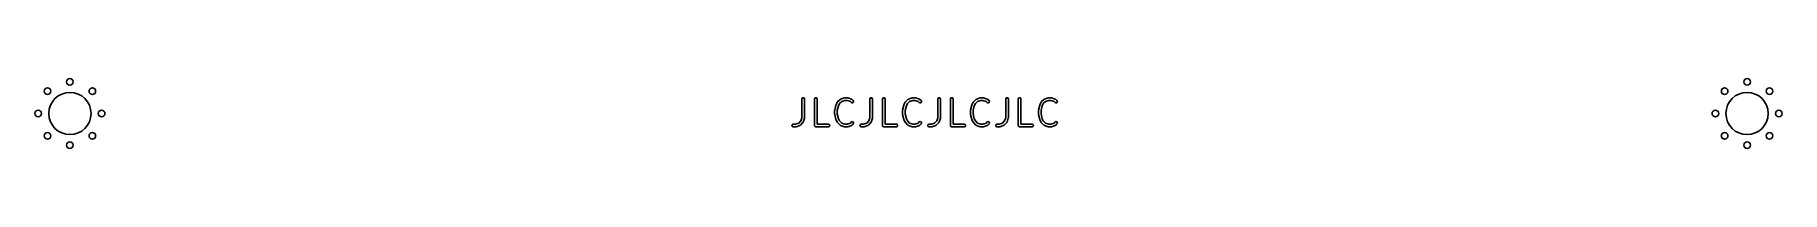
# Model space of a CAD drawing. Extents: x 79 to 212, y -55 to -49.
import ezdxf

# ---------------------------------------------------------------- set-up
doc = ezdxf.new("R2010")
doc.units = 0
doc.layers.add('BLACK', color=7, linetype='CONTINUOUS')

msp = doc.modelspace()

# ---------------------------------------------------------------- linework, layer by layer
at = {"layer": 'BLACK', "linetype": 'CONTINUOUS'}
for p, q in [((137.347, -50.9748), (137.366, -50.916)), ((137.347, -52.3871), (137.347, -50.9748)), ((137.366, -50.916), (137.416, -50.8797)), ((137.416, -50.8797), (137.478, -50.8797)), ((137.478, -50.8797), (137.528, -50.916)), ((137.528, -50.916), (137.547, -50.9748)), ((137.547, -50.9748), (137.547, -52.4033)), ((138.299, -50.9748), (138.318, -50.916)), ((138.299, -52.9748), (138.299, -50.9748)), ((138.318, -50.916), (138.368, -50.8797)), ((138.368, -50.8797), (138.43, -50.8797)), ((138.43, -50.8797), (138.48, -50.916)), ((138.48, -50.916), (138.499, -50.9748)), ((138.499, -50.9748), (138.499, -52.8748)), ((139.826, -51.8076), (139.921, -51.4267)), ((139.921, -51.4267), (139.927, -51.4173)), ((139.927, -51.4173), (139.929, -51.4062)), ((139.929, -51.4062), (140.024, -51.2158)), ((140.113, -51.4859), (140.023, -51.8442)), ((140.024, -51.2158), (140.036, -51.2042)), ((140.036, -51.2042), (140.043, -51.1898)), ((140.043, -51.1898), (140.233, -50.9993)), ((140.196, -51.3197), (140.113, -51.4859)), ((140.358, -51.1574), (140.196, -51.3197)), ((140.233, -50.9993), (140.254, -50.9888)), ((140.254, -50.9888), (140.272, -50.9751)), ((140.272, -50.9751), (140.558, -50.8799)), ((140.606, -51.0748), (140.358, -51.1574)), ((140.558, -50.8799), (140.574, -50.8798)), ((140.574, -50.8798), (140.59, -50.8748)), ((140.59, -50.8748), (140.78, -50.8748)), ((140.764, -51.0748), (140.606, -51.0748)), ((141.012, -51.1574), (140.764, -51.0748)), ((140.78, -50.8748), (140.796, -50.8798)), ((140.796, -50.8798), (140.812, -50.8799)), ((140.812, -50.8799), (141.098, -50.9751)), ((141.09, -51.2359), (141.012, -51.1574)), ((141.146, -51.264), (141.09, -51.2359)), ((141.098, -50.9751), (141.116, -50.9888)), ((141.116, -50.9888), (141.137, -50.9993)), ((141.137, -50.9993), (141.232, -51.0945)), ((141.207, -51.2543), (141.146, -51.264)), ((141.25, -51.2106), (141.207, -51.2543)), ((141.232, -51.0945), (141.26, -51.1496)), ((141.26, -51.1496), (141.25, -51.2106)), ((142.49, -50.9748), (142.509, -50.916)), ((142.49, -52.3871), (142.49, -50.9748)), ((142.509, -50.916), (142.559, -50.8797)), ((142.559, -50.8797), (142.621, -50.8797)), ((142.621, -50.8797), (142.671, -50.916)), ((142.671, -50.916), (142.69, -50.9748)), ((142.69, -50.9748), (142.69, -52.4033)), ((143.442, -50.9748), (143.461, -50.916)), ((143.442, -52.9748), (143.442, -50.9748)), ((143.461, -50.916), (143.511, -50.8797)), ((143.511, -50.8797), (143.573, -50.8797)), ((143.573, -50.8797), (143.623, -50.916)), ((143.623, -50.916), (143.642, -50.9748)), ((143.642, -50.9748), (143.642, -52.8748)), ((144.969, -51.8076), (145.064, -51.4267)), ((145.064, -51.4267), (145.07, -51.4173)), ((145.07, -51.4173), (145.072, -51.4062)), ((145.072, -51.4062), (145.167, -51.2158)), ((145.256, -51.4859), (145.166, -51.8442)), ((145.167, -51.2158), (145.178, -51.2042)), ((145.178, -51.2042), (145.186, -51.1898)), ((145.186, -51.1898), (145.376, -50.9993)), ((145.339, -51.3197), (145.256, -51.4859)), ((145.501, -51.1574), (145.339, -51.3197)), ((145.376, -50.9993), (145.397, -50.9888)), ((145.397, -50.9888), (145.415, -50.9751)), ((145.415, -50.9751), (145.701, -50.8799)), ((145.749, -51.0748), (145.501, -51.1574)), ((145.701, -50.8799), (145.717, -50.8798)), ((145.717, -50.8798), (145.733, -50.8748)), ((145.733, -50.8748), (145.923, -50.8748)), ((145.907, -51.0748), (145.749, -51.0748)), ((146.155, -51.1574), (145.907, -51.0748)), ((145.923, -50.8748), (145.939, -50.8798)), ((145.939, -50.8798), (145.955, -50.8799)), ((145.955, -50.8799), (146.24, -50.9751)), ((146.233, -51.2359), (146.155, -51.1574)), ((146.288, -51.264), (146.233, -51.2359)), ((146.24, -50.9751), (146.259, -50.9888)), ((146.259, -50.9888), (146.28, -50.9993)), ((146.28, -50.9993), (146.375, -51.0945)), ((146.349, -51.2543), (146.288, -51.264)), ((146.393, -51.2106), (146.349, -51.2543)), ((146.375, -51.0945), (146.403, -51.1496)), ((146.403, -51.1496), (146.393, -51.2106)), ((147.633, -50.9748), (147.652, -50.916)), ((147.633, -52.3871), (147.633, -50.9748)), ((147.652, -50.916), (147.702, -50.8797)), ((147.702, -50.8797), (147.764, -50.8797)), ((147.764, -50.8797), (147.814, -50.916)), ((147.814, -50.916), (147.833, -50.9748)), ((147.833, -50.9748), (147.833, -52.4033)), ((148.585, -50.9748), (148.604, -50.916)), ((148.585, -52.9748), (148.585, -50.9748)), ((148.604, -50.916), (148.654, -50.8797)), ((148.654, -50.8797), (148.716, -50.8797)), ((148.716, -50.8797), (148.766, -50.916)), ((148.766, -50.916), (148.785, -50.9748)), ((148.785, -50.9748), (148.785, -52.8748)), ((150.112, -51.8076), (150.207, -51.4267)), ((150.207, -51.4267), (150.213, -51.4173)), ((150.213, -51.4173), (150.215, -51.4062)), ((150.215, -51.4062), (150.31, -51.2158)), ((150.398, -51.4859), (150.309, -51.8442)), ((150.31, -51.2158), (150.321, -51.2042)), ((150.321, -51.2042), (150.329, -51.1898)), ((150.329, -51.1898), (150.519, -50.9993)), ((150.481, -51.3197), (150.398, -51.4859)), ((150.644, -51.1574), (150.481, -51.3197)), ((150.519, -50.9993), (150.54, -50.9888)), ((150.54, -50.9888), (150.558, -50.9751)), ((150.558, -50.9751), (150.844, -50.8799)), ((150.892, -51.0748), (150.644, -51.1574)), ((150.844, -50.8799), (150.86, -50.8798)), ((150.86, -50.8798), (150.875, -50.8748)), ((150.875, -50.8748), (151.066, -50.8748)), ((151.05, -51.0748), (150.892, -51.0748)), ((151.298, -51.1574), (151.05, -51.0748)), ((151.066, -50.8748), (151.081, -50.8798)), ((151.081, -50.8798), (151.098, -50.8799)), ((151.098, -50.8799), (151.383, -50.9751)), ((151.376, -51.2359), (151.298, -51.1574)), ((151.431, -51.264), (151.376, -51.2359)), ((151.383, -50.9751), (151.402, -50.9888)), ((151.402, -50.9888), (151.422, -50.9993)), ((151.422, -50.9993), (151.518, -51.0945)), ((151.492, -51.2543), (151.431, -51.264)), ((151.536, -51.2106), (151.492, -51.2543)), ((151.518, -51.0945), (151.546, -51.1496)), ((151.546, -51.1496), (151.536, -51.2106)), ((152.775, -50.9748), (152.795, -50.916)), ((152.775, -52.3871), (152.775, -50.9748)), ((152.795, -50.916), (152.845, -50.8797)), ((152.845, -50.8797), (152.906, -50.8797)), ((152.906, -50.8797), (152.956, -50.916)), ((152.956, -50.916), (152.975, -50.9748)), ((152.975, -50.9748), (152.975, -52.4033)), ((153.728, -50.9748), (153.747, -50.916)), ((153.728, -52.9748), (153.728, -50.9748)), ((153.747, -50.916), (153.797, -50.8797)), ((153.797, -50.8797), (153.859, -50.8797)), ((153.859, -50.8797), (153.909, -50.916)), ((153.909, -50.916), (153.928, -50.9748)), ((153.928, -50.9748), (153.928, -52.8748)), ((155.255, -51.8076), (155.35, -51.4267)), ((155.35, -51.4267), (155.356, -51.4173)), ((155.356, -51.4173), (155.357, -51.4062)), ((155.357, -51.4062), (155.453, -51.2158)), ((155.541, -51.4859), (155.452, -51.8442)), ((155.453, -51.2158), (155.464, -51.2042)), ((155.464, -51.2042), (155.471, -51.1898)), ((155.471, -51.1898), (155.662, -50.9993)), ((155.624, -51.3197), (155.541, -51.4859)), ((155.787, -51.1574), (155.624, -51.3197)), ((155.662, -50.9993), (155.682, -50.9888)), ((155.682, -50.9888), (155.701, -50.9751)), ((155.701, -50.9751), (155.987, -50.8799)), ((156.035, -51.0748), (155.787, -51.1574)), ((155.987, -50.8799), (156.003, -50.8798)), ((156.003, -50.8798), (156.018, -50.8748)), ((156.018, -50.8748), (156.209, -50.8748)), ((156.193, -51.0748), (156.035, -51.0748)), ((156.441, -51.1574), (156.193, -51.0748)), ((156.209, -50.8748), (156.224, -50.8798)), ((156.224, -50.8798), (156.24, -50.8799)), ((156.24, -50.8799), (156.526, -50.9751)), ((156.519, -51.2359), (156.441, -51.1574)), ((156.574, -51.264), (156.519, -51.2359)), ((156.526, -50.9751), (156.545, -50.9888)), ((156.545, -50.9888), (156.565, -50.9993)), ((156.565, -50.9993), (156.66, -51.0945)), ((156.635, -51.2543), (156.574, -51.264)), ((156.679, -51.2106), (156.635, -51.2543)), ((156.66, -51.0945), (156.689, -51.1496)), ((156.689, -51.1496), (156.679, -51.2106)), ((136.59, -52.9439), (136.626, -52.8939)), ((136.626, -52.8939), (136.685, -52.8748)), ((136.685, -52.8748), (136.859, -52.8748)), ((136.859, -52.8748), (137.107, -52.7921)), ((137.107, -52.7921), (137.264, -52.635)), ((137.422, -52.7598), (137.232, -52.9502)), ((137.264, -52.635), (137.347, -52.3871)), ((137.433, -52.7392), (137.422, -52.7598)), ((137.447, -52.7207), (137.433, -52.7392)), ((137.542, -52.435), (137.447, -52.7207)), ((137.547, -52.4033), (137.542, -52.4187)), ((137.542, -52.4187), (137.542, -52.435)), ((138.499, -52.8748), (139.352, -52.8748)), ((139.352, -52.8748), (139.41, -52.8939)), ((139.41, -52.8939), (139.447, -52.9439)), ((139.823, -51.8319), (139.827, -51.8201)), ((139.823, -52.1176), (139.823, -51.8319)), ((139.827, -52.1295), (139.823, -52.1176)), ((139.827, -51.8201), (139.826, -51.8076)), ((139.826, -52.1419), (139.827, -52.1295)), ((139.921, -52.5228), (139.826, -52.1419)), ((139.927, -52.5323), (139.921, -52.5228)), ((139.929, -52.5433), (139.927, -52.5323)), ((140.024, -52.7338), (139.929, -52.5433)), ((140.023, -51.8442), (140.023, -52.1053)), ((140.023, -52.1053), (140.113, -52.4637)), ((140.036, -52.7453), (140.024, -52.7338)), ((140.043, -52.7598), (140.036, -52.7453)), ((140.233, -52.9502), (140.043, -52.7598)), ((140.113, -52.4637), (140.196, -52.6298)), ((140.196, -52.6298), (140.358, -52.7921)), ((140.358, -52.7921), (140.606, -52.8748)), ((140.606, -52.8748), (140.764, -52.8748)), ((140.764, -52.8748), (141.012, -52.7921)), ((141.012, -52.7921), (141.09, -52.7136)), ((141.09, -52.7136), (141.146, -52.6855)), ((141.232, -52.855), (141.137, -52.9502)), ((141.146, -52.6855), (141.207, -52.6952)), ((141.207, -52.6952), (141.25, -52.7389)), ((141.26, -52.7999), (141.232, -52.855)), ((141.25, -52.7389), (141.26, -52.7999)), ((141.733, -52.9439), (141.769, -52.8939)), ((141.769, -52.8939), (141.828, -52.8748)), ((141.828, -52.8748), (142.002, -52.8748)), ((142.002, -52.8748), (142.25, -52.7921)), ((142.25, -52.7921), (142.407, -52.635)), ((142.565, -52.7598), (142.375, -52.9502)), ((142.407, -52.635), (142.49, -52.3871)), ((142.576, -52.7392), (142.565, -52.7598)), ((142.589, -52.7207), (142.576, -52.7392)), ((142.685, -52.435), (142.589, -52.7207)), ((142.69, -52.4033), (142.685, -52.4187)), ((142.685, -52.4187), (142.685, -52.435)), ((143.642, -52.8748), (144.495, -52.8748)), ((144.495, -52.8748), (144.553, -52.8939)), ((144.553, -52.8939), (144.59, -52.9439)), ((144.966, -51.8319), (144.97, -51.8201)), ((144.966, -52.1176), (144.966, -51.8319)), ((144.97, -52.1295), (144.966, -52.1176)), ((144.97, -51.8201), (144.969, -51.8076)), ((144.969, -52.1419), (144.97, -52.1295)), ((145.064, -52.5228), (144.969, -52.1419)), ((145.07, -52.5323), (145.064, -52.5228)), ((145.072, -52.5433), (145.07, -52.5323)), ((145.167, -52.7338), (145.072, -52.5433)), ((145.166, -51.8442), (145.166, -52.1053)), ((145.166, -52.1053), (145.256, -52.4637)), ((145.178, -52.7453), (145.167, -52.7338)), ((145.186, -52.7598), (145.178, -52.7453)), ((145.376, -52.9502), (145.186, -52.7598)), ((145.256, -52.4637), (145.339, -52.6298)), ((145.339, -52.6298), (145.501, -52.7921)), ((145.501, -52.7921), (145.749, -52.8748)), ((145.749, -52.8748), (145.907, -52.8748)), ((145.907, -52.8748), (146.155, -52.7921)), ((146.155, -52.7921), (146.233, -52.7136)), ((146.233, -52.7136), (146.288, -52.6855)), ((146.375, -52.855), (146.28, -52.9502)), ((146.288, -52.6855), (146.349, -52.6952)), ((146.349, -52.6952), (146.393, -52.7389)), ((146.403, -52.7999), (146.375, -52.855)), ((146.393, -52.7389), (146.403, -52.7999)), ((146.876, -52.9439), (146.912, -52.8939)), ((146.912, -52.8939), (146.971, -52.8748)), ((146.971, -52.8748), (147.145, -52.8748)), ((147.145, -52.8748), (147.393, -52.7921)), ((147.393, -52.7921), (147.55, -52.635)), ((147.708, -52.7598), (147.518, -52.9502)), ((147.55, -52.635), (147.633, -52.3871)), ((147.719, -52.7392), (147.708, -52.7598)), ((147.732, -52.7207), (147.719, -52.7392)), ((147.827, -52.435), (147.732, -52.7207)), ((147.828, -52.4187), (147.827, -52.435)), ((147.833, -52.4033), (147.828, -52.4187)), ((148.785, -52.8748), (149.637, -52.8748)), ((149.637, -52.8748), (149.696, -52.8939)), ((149.696, -52.8939), (149.732, -52.9439)), ((150.109, -51.8319), (150.113, -51.8201)), ((150.109, -52.1176), (150.109, -51.8319)), ((150.113, -52.1295), (150.109, -52.1176)), ((150.113, -51.8201), (150.112, -51.8076)), ((150.112, -52.1419), (150.113, -52.1295)), ((150.207, -52.5228), (150.112, -52.1419)), ((150.213, -52.5323), (150.207, -52.5228)), ((150.215, -52.5433), (150.213, -52.5323)), ((150.31, -52.7338), (150.215, -52.5433)), ((150.309, -51.8442), (150.309, -52.1053)), ((150.309, -52.1053), (150.398, -52.4637)), ((150.321, -52.7453), (150.31, -52.7338)), ((150.329, -52.7598), (150.321, -52.7453)), ((150.519, -52.9502), (150.329, -52.7598)), ((150.398, -52.4637), (150.481, -52.6298)), ((150.481, -52.6298), (150.644, -52.7921)), ((150.644, -52.7921), (150.892, -52.8748)), ((150.892, -52.8748), (151.05, -52.8748)), ((151.05, -52.8748), (151.298, -52.7921)), ((151.298, -52.7921), (151.376, -52.7136)), ((151.376, -52.7136), (151.431, -52.6855)), ((151.518, -52.855), (151.422, -52.9502)), ((151.431, -52.6855), (151.492, -52.6952)), ((151.492, -52.6952), (151.536, -52.7389)), ((151.546, -52.7999), (151.518, -52.855)), ((151.536, -52.7389), (151.546, -52.7999)), ((152.018, -52.9439), (152.055, -52.8939)), ((152.055, -52.8939), (152.114, -52.8748)), ((152.114, -52.8748), (152.288, -52.8748)), ((152.288, -52.8748), (152.536, -52.7921)), ((152.536, -52.7921), (152.693, -52.635)), ((152.851, -52.7598), (152.66, -52.9502)), ((152.693, -52.635), (152.775, -52.3871)), ((152.861, -52.7392), (152.851, -52.7598)), ((152.875, -52.7207), (152.861, -52.7392)), ((152.97, -52.435), (152.875, -52.7207)), ((152.975, -52.4033), (152.97, -52.4187)), ((152.97, -52.4187), (152.97, -52.435)), ((153.928, -52.8748), (154.78, -52.8748)), ((154.78, -52.8748), (154.839, -52.8939)), ((154.839, -52.8939), (154.875, -52.9439)), ((155.252, -51.8319), (155.256, -51.8201)), ((155.252, -52.1176), (155.252, -51.8319)), ((155.256, -52.1295), (155.252, -52.1176)), ((155.256, -51.8201), (155.255, -51.8076)), ((155.255, -52.1419), (155.256, -52.1295)), ((155.35, -52.5228), (155.255, -52.1419)), ((155.356, -52.5323), (155.35, -52.5228)), ((155.357, -52.5433), (155.356, -52.5323)), ((155.453, -52.7338), (155.357, -52.5433)), ((155.452, -51.8442), (155.452, -52.1053)), ((155.452, -52.1053), (155.541, -52.4637)), ((155.464, -52.7453), (155.453, -52.7338)), ((155.471, -52.7598), (155.464, -52.7453)), ((155.662, -52.9502), (155.471, -52.7598)), ((155.541, -52.4637), (155.624, -52.6298)), ((155.624, -52.6298), (155.787, -52.7921)), ((155.787, -52.7921), (156.035, -52.8748)), ((156.035, -52.8748), (156.193, -52.8748)), ((156.193, -52.8748), (156.441, -52.7921)), ((156.441, -52.7921), (156.519, -52.7136)), ((156.519, -52.7136), (156.574, -52.6855)), ((156.66, -52.855), (156.565, -52.9502)), ((156.574, -52.6855), (156.635, -52.6952)), ((156.635, -52.6952), (156.679, -52.7389)), ((156.689, -52.7999), (156.66, -52.855)), ((156.679, -52.7389), (156.689, -52.7999)), ((136.59, -53.0057), (136.59, -52.9439)), ((136.626, -53.0557), (136.59, -53.0057)), ((136.685, -53.0748), (136.626, -53.0557)), ((136.875, -53.0748), (136.685, -53.0748)), ((136.891, -53.0698), (136.875, -53.0748)), ((136.907, -53.0696), (136.891, -53.0698)), ((137.193, -52.9744), (136.907, -53.0696)), ((137.211, -52.9607), (137.193, -52.9744)), ((137.232, -52.9502), (137.211, -52.9607)), ((138.304, -52.9898), (138.299, -52.9748)), ((138.304, -53.0057), (138.304, -52.9898)), ((138.313, -53.0185), (138.304, -53.0057)), ((138.318, -53.0335), (138.313, -53.0185)), ((138.331, -53.0428), (138.318, -53.0335)), ((138.341, -53.0557), (138.331, -53.0428)), ((138.356, -53.0606), (138.341, -53.0557)), ((138.368, -53.0699), (138.356, -53.0606)), ((138.384, -53.0699), (138.368, -53.0699)), ((138.399, -53.0748), (138.384, -53.0699)), ((139.352, -53.0748), (138.399, -53.0748)), ((139.41, -53.0557), (139.352, -53.0748)), ((139.447, -53.0057), (139.41, -53.0557)), ((139.447, -52.9439), (139.447, -53.0057)), ((140.254, -52.9607), (140.233, -52.9502)), ((140.272, -52.9744), (140.254, -52.9607)), ((140.558, -53.0696), (140.272, -52.9744)), ((140.574, -53.0698), (140.558, -53.0696)), ((140.59, -53.0748), (140.574, -53.0698)), ((140.78, -53.0748), (140.59, -53.0748)), ((140.796, -53.0698), (140.78, -53.0748)), ((140.812, -53.0696), (140.796, -53.0698)), ((141.098, -52.9744), (140.812, -53.0696)), ((141.116, -52.9607), (141.098, -52.9744)), ((141.137, -52.9502), (141.116, -52.9607)), ((141.733, -53.0057), (141.733, -52.9439)), ((141.769, -53.0557), (141.733, -53.0057)), ((141.828, -53.0748), (141.769, -53.0557)), ((142.018, -53.0748), (141.828, -53.0748)), ((142.034, -53.0698), (142.018, -53.0748)), ((142.05, -53.0696), (142.034, -53.0698)), ((142.336, -52.9744), (142.05, -53.0696)), ((142.354, -52.9607), (142.336, -52.9744)), ((142.375, -52.9502), (142.354, -52.9607)), ((143.447, -52.9898), (143.442, -52.9748)), ((143.447, -53.0057), (143.447, -52.9898)), ((143.456, -53.0185), (143.447, -53.0057)), ((143.461, -53.0335), (143.456, -53.0185)), ((143.474, -53.0428), (143.461, -53.0335)), ((143.483, -53.0557), (143.474, -53.0428)), ((143.498, -53.0606), (143.483, -53.0557)), ((143.511, -53.0699), (143.498, -53.0606)), ((143.527, -53.0699), (143.511, -53.0699)), ((143.542, -53.0748), (143.527, -53.0699)), ((144.495, -53.0748), (143.542, -53.0748)), ((144.553, -53.0557), (144.495, -53.0748)), ((144.59, -53.0057), (144.553, -53.0557)), ((144.59, -52.9439), (144.59, -53.0057)), ((145.397, -52.9607), (145.376, -52.9502)), ((145.415, -52.9744), (145.397, -52.9607)), ((145.701, -53.0696), (145.415, -52.9744)), ((145.717, -53.0698), (145.701, -53.0696)), ((145.733, -53.0748), (145.717, -53.0698)), ((145.923, -53.0748), (145.733, -53.0748)), ((145.939, -53.0698), (145.923, -53.0748)), ((145.955, -53.0696), (145.939, -53.0698)), ((146.24, -52.9744), (145.955, -53.0696)), ((146.259, -52.9607), (146.24, -52.9744)), ((146.28, -52.9502), (146.259, -52.9607)), ((146.876, -53.0057), (146.876, -52.9439)), ((146.912, -53.0557), (146.876, -53.0057)), ((146.971, -53.0748), (146.912, -53.0557)), ((147.161, -53.0748), (146.971, -53.0748)), ((147.177, -53.0698), (147.161, -53.0748)), ((147.193, -53.0696), (147.177, -53.0698)), ((147.479, -52.9744), (147.193, -53.0696)), ((147.497, -52.9607), (147.479, -52.9744)), ((147.518, -52.9502), (147.497, -52.9607)), ((148.59, -52.9898), (148.585, -52.9748)), ((148.59, -53.0057), (148.59, -52.9898)), ((148.599, -53.0185), (148.59, -53.0057)), ((148.604, -53.0335), (148.599, -53.0185)), ((148.617, -53.0428), (148.604, -53.0335)), ((148.626, -53.0557), (148.617, -53.0428)), ((148.641, -53.0606), (148.626, -53.0557)), ((148.654, -53.0699), (148.641, -53.0606)), ((148.67, -53.0699), (148.654, -53.0699)), ((148.685, -53.0748), (148.67, -53.0699)), ((149.637, -53.0748), (148.685, -53.0748)), ((149.696, -53.0557), (149.637, -53.0748)), ((149.732, -53.0057), (149.696, -53.0557)), ((149.732, -52.9439), (149.732, -53.0057)), ((150.54, -52.9607), (150.519, -52.9502)), ((150.558, -52.9744), (150.54, -52.9607)), ((150.844, -53.0696), (150.558, -52.9744)), ((150.86, -53.0698), (150.844, -53.0696)), ((150.875, -53.0748), (150.86, -53.0698)), ((151.066, -53.0748), (150.875, -53.0748)), ((151.081, -53.0698), (151.066, -53.0748)), ((151.098, -53.0696), (151.081, -53.0698)), ((151.383, -52.9744), (151.098, -53.0696)), ((151.402, -52.9607), (151.383, -52.9744)), ((151.422, -52.9502), (151.402, -52.9607)), ((152.018, -53.0057), (152.018, -52.9439)), ((152.055, -53.0557), (152.018, -53.0057)), ((152.114, -53.0748), (152.055, -53.0557)), ((152.304, -53.0748), (152.114, -53.0748)), ((152.319, -53.0698), (152.304, -53.0748)), ((152.336, -53.0696), (152.319, -53.0698)), ((152.621, -52.9744), (152.336, -53.0696)), ((152.64, -52.9607), (152.621, -52.9744)), ((152.66, -52.9502), (152.64, -52.9607)), ((153.733, -52.9898), (153.728, -52.9748)), ((153.733, -53.0057), (153.733, -52.9898)), ((153.742, -53.0185), (153.733, -53.0057)), ((153.747, -53.0335), (153.742, -53.0185)), ((153.76, -53.0428), (153.747, -53.0335)), ((153.769, -53.0557), (153.76, -53.0428)), ((153.784, -53.0606), (153.769, -53.0557)), ((153.797, -53.0699), (153.784, -53.0606)), ((153.813, -53.0699), (153.797, -53.0699)), ((153.828, -53.0748), (153.813, -53.0699)), ((154.78, -53.0748), (153.828, -53.0748)), ((154.839, -53.0557), (154.78, -53.0748)), ((154.875, -53.0057), (154.839, -53.0557)), ((154.875, -52.9439), (154.875, -53.0057)), ((155.682, -52.9607), (155.662, -52.9502)), ((155.701, -52.9744), (155.682, -52.9607)), ((155.987, -53.0696), (155.701, -52.9744)), ((156.003, -53.0698), (155.987, -53.0696)), ((156.018, -53.0748), (156.003, -53.0698)), ((156.209, -53.0748), (156.018, -53.0748)), ((156.224, -53.0698), (156.209, -53.0748)), ((156.24, -53.0696), (156.224, -53.0698)), ((156.526, -52.9744), (156.24, -53.0696)), ((156.545, -52.9607), (156.526, -52.9744)), ((156.565, -52.9502), (156.545, -52.9607))]:
    msp.add_line(p, q, dxfattribs=at)
at = {"layer": 'BLACK'}
for centre, radius in [((80.2179, -50.3729), 0.25), ((81.915, -49.67), 0.25), ((83.6121, -50.3729), 0.25), ((207.218, -50.3729), 0.25), ((208.915, -49.67), 0.25), ((210.612, -50.3729), 0.25), ((81.915, -52.07), 1.6), ((208.915, -52.07), 1.6), ((79.515, -52.07), 0.25), ((84.315, -52.07), 0.25), ((206.515, -52.07), 0.25), ((211.315, -52.07), 0.25), ((80.2179, -53.7671), 0.25), ((81.915, -54.47), 0.25), ((83.6121, -53.7671), 0.25), ((207.218, -53.7671), 0.25), ((208.915, -54.47), 0.25), ((210.612, -53.7671), 0.25)]:
    msp.add_circle(centre, radius, dxfattribs=at)

doc.saveas('drawing.dxf')
